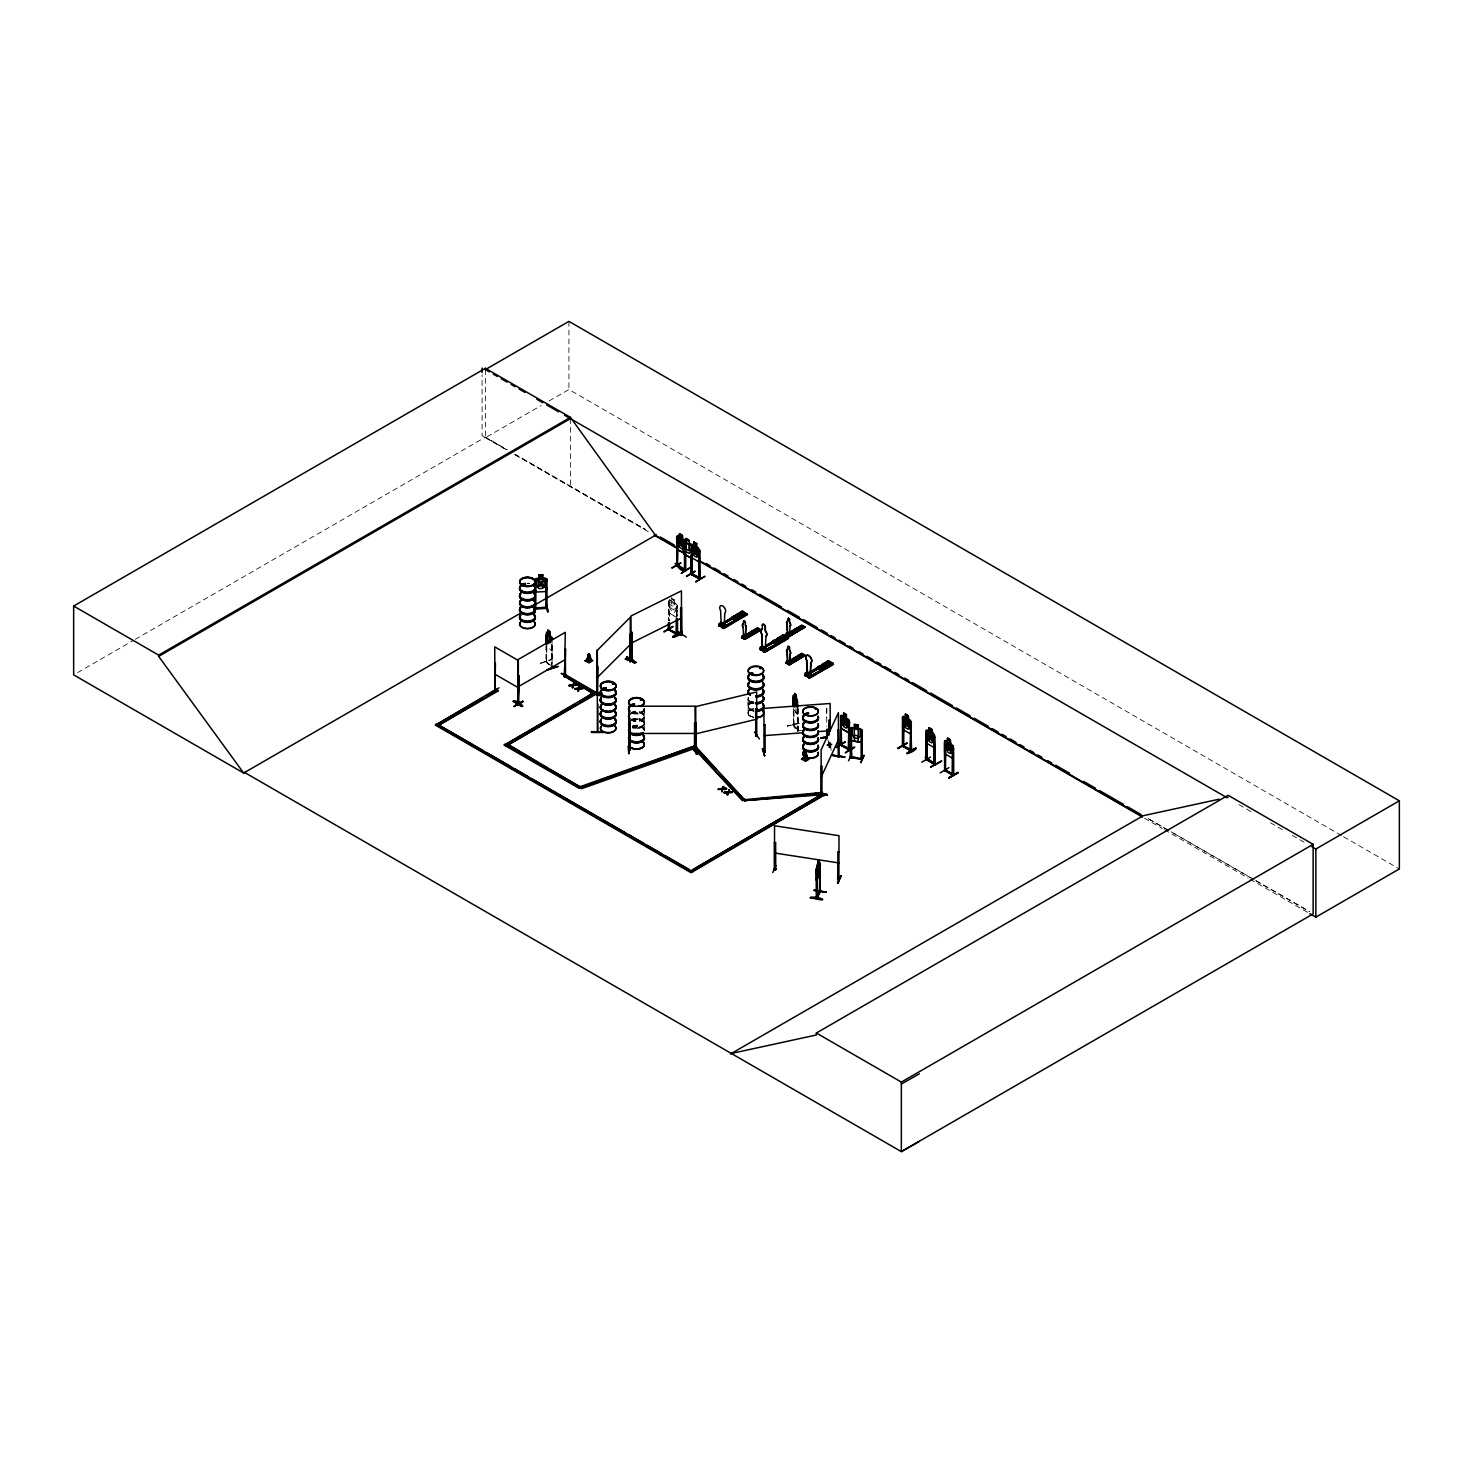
<?xml version="1.0" encoding="UTF-8"?>
<svg xmlns="http://www.w3.org/2000/svg" width="1473" height="1473" viewBox="0 0 1473 1473"><rect width="100%" height="100%" fill="white"/><g stroke="black" fill="none" stroke-linecap="round" stroke-linejoin="round"><path stroke-width="0.75" stroke-dasharray="5 3.75" d="M644.29 712.693L644.327 709.378M748.118 705.788L748.137 702.547M748.137 705.714L748.118 705.751A7.807 4.511 0 0 0 753.9 710.041M829.244 744.675L827.347 737.734M829.023 743.073L828.691 744.786L828.562 743.313M644.29 709.526L644.327 716.007M793.763 724.035C793.395 725.25 792.713 725.968 797.298 730.958L798.274 730.516L794.057 724.937M797.114 714.037L793.597 708.808L797.298 714L797.703 711.33L797.114 714.037L797.574 711.367M797.758 711.422L797.169 714.018L793.726 708.771M644.327 716.891L644.327 729.908M644.327 730.811L644.309 730.884A7.788 4.493 0 0 0 632.598 727.091M641.418 721.034L641.436 721.752M644.051 710.538L644.474 708.992M644.051 718.069L644.051 714.828M644.198 724.79L644.474 723.28M748.229 700.08L748.229 697.502M748.358 704.702L748.358 707.924M747.953 713.079L749.039 710.759M551.307 650.256L551.988 647.697M540.609 663.402L551.381 659.738M668.447 609.472L669.331 613.339L676.254 617.205L677.157 614.37M676.254 617.205L677.157 605.421M826.795 708.09L826.592 717.535M546.575 661.487L545.839 660.898L546.962 661.359M644.18 724.513L640.46 727.607L632.543 727.625M794.039 725.545L794.021 709.691M545.875 661.8L549.042 664.912M829.999 746.24L828.949 746.921M829.133 747.327L829.023 742.005M643.37 725.637L636.502 728.196M749.057 710.722L753.881 708.605M669.423 599.953L668.466 620.612M669.276 602.899L668.466 602.439L669.276 621.072M676.383 616.045L676.678 606.784L677.488 616.322M677.488 607.244L676.383 606.95M77.627 672.59L133.288 640.442M135.277 639.3L485.427 437.131L507.172 449.688M485.427 369.576L485.427 437.702L541.107 405.572M549.042 400.969L568.928 389.498L1341.59 835.596M668.447 600.468L668.76 620.428M671.357 600.947L669.479 599.75M674.266 599.272L675.61 610.908L674.155 612.75L671.449 611.185L669.994 607.668L671.449 597.541M674.266 602.641L677.267 605.44L677.193 616.506M676.144 603.709L669.368 599.806M630.886 719.91C635.121 717.682 643.37 717.793 644.474 723.519M634.458 718.75L630.886 720.223A7.825 4.511 0 0 1 641.528 719.91A7.825 4.511 0 0 1 642.909 725.968A7.825 4.511 0 0 1 632.58 727.294M540.315 663.2L551.454 659.333M546.317 645.837L546.575 662.482L546.888 646.389M552.099 647.954L551.362 650.44L546.501 645.597M632.561 719.524L638.546 719.027L644.18 722.286M799.139 723.04L787.282 725.931L798.9 723.188M787.466 726.134L799.121 723.409M793.45 724.642L797.869 730.995L801.901 730.203M826.961 744.436L835.191 743.626M826.961 745.007L833.166 744.417M827.071 745.393L835.301 744.565M826.758 708.531L826.703 726.41M831.159 750.42L830.146 743.773M829.225 746.701L830.33 747.529L829.465 743.828M829.023 747.382L830.128 747.234M546.244 661.672L549.042 664.194M636.502 727.92L632.543 727.312M546.317 661.727L549.411 664.783M793.56 724.679L793.155 725.103M830.091 743.699L830.993 747.345M797.924 730.976L797.758 703.689M506.878 449.854L482.094 435.603L482.094 374.805M514.814 454.421L645.542 529.599L515.09 454.255M1168.881 830.551L1147.099 818.012L1168.825 830.569M1254.057 879.528L1170.869 831.674L1253.836 879.657M1256.027 880.651L1309.515 911.419M1343.597 836.738L1399.35 868.941M1238.996 804.645L1252.786 812.599M1270.518 822.836L1282.357 829.667M1292.208 835.357L1304.028 842.188M1255.806 880.78L1309.184 911.603M485.427 437.702L507.172 450.259M515.09 454.826L650.164 532.803M1144.447 818.178L1162.381 828.544M1164.388 829.686L1248.091 878.018M1250.08 879.178L1307.877 912.542M668.429 603.654L677.157 608.662M669.515 613.191L676.199 617.058M749.057 715.51L753.881 717.646A7.807 4.511 0 0 1 748.118 713.227A7.807 4.511 0 0 1 753.9 708.863M550.644 665.28L545.949 661.948L545.949 645.966M749.039 715.491L747.953 713.153M747.953 698.865L748.358 700.411M644.051 728.748L644.474 730.295M748.1 699.233L748.118 705.677A7.807 4.511 0 0 1 753.9 701.332M830.146 741.913L830.091 747.621M829.078 742.263L829.225 747.695M798.182 708.826L798.182 731.547M797.777 708.918L797.777 731.639M797.353 708.31L797.28 731.124M796.064 708.421L796.028 712.527M793.597 709.084L793.652 725.747L793.192 709.176M753.9 702.584A7.807 4.511 0 0 0 748.118 706.948L748.155 713.245M676.678 606.784L676.678 615.861M669.571 602.715L669.571 620.888M570.438 418.645L570.438 486.771M568.928 321.372L568.928 389.498M552.504 645.119L552.504 663.292M552.062 638.803L552.136 667.969M551.933 644.566L551.933 665.004M551.565 644.695L551.565 665.133M546.52 646.518L546.575 662.482M753.9 711.293A7.807 4.511 0 0 1 748.118 706.948M753.881 710.925A7.917 4.566 0 0 1 748.008 706.506A7.917 4.566 0 0 1 753.881 702.087M753.9 717.167A7.788 4.493 0 0 1 748.137 712.822A7.788 4.493 0 0 1 753.9 708.476M753.881 710.538A7.917 4.566 0 0 1 748.008 706.119A7.917 4.566 0 0 1 753.881 701.7M753.9 703.781A7.807 4.511 0 0 1 748.376 698.257M753.881 703.394A7.917 4.566 0 0 1 748.284 697.797M753.881 703.008A7.917 4.566 0 0 1 748.284 697.41M753.9 702.511A7.807 4.511 0 0 1 748.118 698.165M527.444 583.547A7.917 4.566 0 0 1 529.507 583.695M527.444 583.179A7.807 4.511 0 0 1 529.47 583.326M630.978 713.889A7.788 4.493 0 0 1 641.51 713.632A7.788 4.493 0 0 1 642.872 719.653A7.788 4.493 0 0 1 632.598 720.978M630.904 713.411A7.917 4.566 0 0 1 641.584 713.135A7.917 4.566 0 0 1 642.983 719.266A7.917 4.566 0 0 1 632.543 720.592M630.996 719.763A7.77 4.493 0 0 1 641.491 719.487A7.77 4.493 0 0 1 642.872 725.508A7.77 4.493 0 0 1 632.617 726.815M630.978 712.637A7.788 4.493 0 0 1 642.007 712.637A7.788 4.493 0 0 1 642.007 718.99A7.788 4.493 0 0 1 630.978 718.99M630.904 713.024A7.917 4.566 0 0 1 642.099 713.024A7.917 4.566 0 0 1 642.099 719.487A7.917 4.566 0 0 1 630.904 719.487M644.309 708.292A7.807 4.511 0 0 1 639.485 712.453A7.807 4.511 0 0 1 630.978 711.477M644.014 708.384A7.788 4.493 0 0 1 640.387 713.448A7.788 4.493 0 0 1 630.978 712.729M644.419 709.121A7.917 4.566 0 0 1 639.521 713.337A7.917 4.566 0 0 1 630.904 712.343M644.419 708.734A7.917 4.566 0 0 1 639.521 712.95A7.917 4.566 0 0 1 630.904 711.956M630.96 720.5A7.825 4.511 0 0 1 641.528 720.223A7.825 4.511 0 0 1 642.909 726.281A7.825 4.511 0 0 1 632.58 727.607M632.598 720.168A7.788 4.493 0 0 1 644.29 724.072A7.788 4.493 0 0 1 632.598 727.957M632.598 725.821A7.807 4.511 0 0 1 641.252 726.152A7.807 4.511 0 0 1 644.032 730.903M632.543 726.594A7.917 4.566 0 0 1 644.419 730.553M632.543 726.207A7.917 4.566 0 0 1 641.307 726.539A7.917 4.566 0 0 1 644.143 731.345M673.677 599.621L671.927 598.609L673.677 600.726L673.677 599.621M674.155 603.801L671.449 602.236L671.449 608.496L674.155 610.061L674.155 603.801"/><path stroke-width="1.5" d="M588.777 657.51C587.745 646.537 594.908 666.109 587.101 661.322L588.721 653.957L589.605 657.584M805.271 755.944C804.111 744.896 811.457 764.561 803.595 759.737L805.215 752.39L803.19 759.111M745.301 637.349L745.706 628.824A2.78 1.62 59.5 0 0 745.301 625.031L745.393 622.177M745.43 637.293L745.835 628.75A2.78 1.62 59.5 0 0 745.43 624.957L745.301 625.031M765.224 649.243L766.034 636.354A4.18 2.43 59.5 0 0 765.408 630.647L765.408 626.964A2.081 1.215 59.5 0 0 763.916 624.423A2.081 1.215 59.5 0 0 762.425 625.289L762.241 625.381A2.081 1.215 59.5 0 1 763.732 624.534A2.081 1.215 59.5 0 1 765.224 627.075L765.224 630.757A4.18 2.43 59.5 0 1 765.85 636.465L766.034 636.354M789.528 634.734L790.062 626.135A2.78 1.62 59.5 0 0 789.657 622.324L789.528 622.398A2.78 1.62 59.5 0 1 789.951 626.209L790.062 626.135M789.97 654.38L789.546 662.905L790.08 654.307A2.78 1.62 59.5 0 0 789.675 650.495L789.546 650.569A2.78 1.62 59.5 0 1 789.97 654.38L790.08 654.307M810.168 675.463L810.794 662.684A4.18 2.43 59.5 0 0 810.794 657.86A4.18 2.43 59.5 0 0 806.578 655.467A4.18 2.43 59.5 0 0 806.578 660.291L806.983 673.934L808.806 673.161L807.738 672.958M810.353 675.352L810.979 662.574A4.18 2.43 59.5 0 0 810.979 657.75A4.18 2.43 59.5 0 0 806.762 655.375A4.18 2.43 59.5 0 0 806.762 660.18L807.609 673.934L806.652 673.364M821.05 793.616L821.934 792.087L821.271 793.118M838.1 756.183L838.929 755.502L838.597 757.232L838.413 729.227L838.653 757.104M838.027 757.122L838.874 755.575M819.522 875.33L819.89 871.298L819.522 875.33L816.576 880.651L816.171 869.088L818.693 860.029L818.657 863.565L819.504 861.834L816.613 867.174M630.794 661.248L630.315 633.85L630.131 661.782M815.103 793.174L827.384 794.72L821.142 794.168M587.985 661.745L588.574 654.141L586.714 660.696M804.479 760.178L805.123 752.685L803.595 759.737M810.334 897.775C817.607 894.884 833.902 903.649 810.334 897.665M810.5 897.296L822.45 899.506M721.973 623.539L720.997 624.257L721.181 623.337M722.672 622.987L720.868 623.521L721.973 623.668L722.065 626.614L721.328 622.25L718.934 623.668L718.934 625.436L723.759 628.566L747.455 614.572L742.613 611.111C733.83 613.247 753.384 618.329 740.201 612.529M721.347 623.337C724.826 623.282 718.124 624.276 724.182 625.786L724.808 613.007A4.18 2.43 59.5 0 0 724.808 608.183A4.18 2.43 59.5 0 0 720.592 605.79A4.18 2.43 59.5 0 0 720.592 610.614L721.199 624.092M741.932 637.68L758.411 628.695L742.521 637.993L741.784 636.115L743.626 635.286L743.736 638.159L743.018 627.167A2.78 1.62 59.5 0 1 743.313 623.908L743.57 620.888M743 636.17C747.198 634.826 738.949 636.133 746.369 638.03L746.148 636.723L744.528 638.601M743.073 636.41L743.828 636.115M763.843 647.181L761.872 647.825L763.806 646.85M761.817 647.439L763.364 647.402M762.498 647.973C764.174 644.714 761.467 655.246 761.504 646.684L763.088 647.328L762.093 647.273M786.582 635.121L802.638 626.08L786.159 635.047L786.011 633.482L787.852 632.672L786.251 634.568L788.773 635.986L790.596 634.219L790.596 635.415L787.613 633.721L787.263 624.552A2.78 1.62 59.5 0 1 787.668 621.201L788.663 618.181M787.245 633.482C790.062 633.998 785.956 632.893 787.134 624.626A2.78 1.62 59.5 0 1 787.539 621.275L788.405 618.071M787.484 633.961L787.852 632.672M787.484 633.408L788.294 633.5M788.644 661.469L787.558 662.169L787.153 652.797A2.78 1.62 59.5 0 1 787.558 649.446L787.816 646.426M788.129 663.623L787.263 661.653L788.386 661.598M807.02 673.271L807.738 673.437M820.351 890.668L819.54 892.251L820.332 864.375M696.361 749.573L695.146 749.867L742.484 800.704L744.638 800.042L695.808 746.608L693.654 748.137M586.917 660.033L588.721 653.957M601.739 693.194L591.281 693.139L602.494 696.379M591.575 692.328L602.494 695.827L591.63 692.236M490.362 692.991L498.979 687.836M736.426 618.329C730.976 616.285 739.096 619.673 733.867 617.739M753.034 632.874L752.795 631.696L751.764 632.69M796.359 658.228L797.63 658.228M819.853 667.122L821.455 668.3M819.688 667.821L821.75 666.827L821.787 668.503M819.743 667.729L821.455 668.576L822.468 667.508M587.101 661.322L588.629 654.251L591.133 660.456M597.301 693.507L596.878 694.538L596.933 650.661L630.315 617.279L630.223 661.819L630.683 633.961M597.78 731.031L597.357 732.099L597.357 649.667M522.584 583.952L523.118 583.658M524.48 584.578L522.455 583.916M532.361 579.423L532.379 579.092M604.519 689.014L603.709 688.333M605.256 688.885L603.875 687.891L603.709 689.088M612.989 684.043L612.197 683.546L613.302 683.38M613.155 684.006L613.044 683.141M631.991 705.051L633.574 705.015M633.537 705.199L632.138 704.204L632.156 705.457M640.405 699.988L641.436 700.319M641.197 699.822L641.712 699.859M752.5 673.584L752.003 673.603M752.611 673.474L750.659 673.345L752.961 673.64M759.829 668.411L760.676 667.877L759.847 668.521M760.197 667.987L760.86 668.76M806.431 714.46L805.786 713.466M815.25 708.384L815.49 709.323M816.668 870.451L816.723 898.475L819.54 891.552M803.393 758.466L805.087 752.464M721.678 622.435L719.266 625.289L723.059 627.424L725.452 624.57L725.802 626.541L721.604 623.226M788.221 633.003L787.76 633.261M513.23 701.258C517.281 698.22 532.158 714.515 513.23 701.258L522.142 706.285M513.654 700.89L522.62 706.064M626.32 657.529C635.01 656.811 640.313 670.694 626.854 656.719M634.568 662.96L626.78 657.179M721.604 624.092L722.82 623.263M743.957 635.563L743.165 636.502M788.607 661.58L787.503 661.745L790.633 663.568L790.393 662.261L788.791 664.157L786.269 661.782C788.092 659.941 788.129 662.942 787.079 661.193M808.714 673.29L808.088 672.498L807.83 676.42L807.314 671.927L804.921 673.345L805.805 675.849L804.571 675.37L828.599 660.788L833.074 663.31L833.423 664.268L809.064 677.893L809.395 675.868L811.789 674.45L809.045 675.665L809.045 677.101L805.252 674.965L807.664 672.111M844.858 721.107L847.546 719.763L845.705 722.543L847.491 727.607L845.115 722.93C844.176 727.515 840.439 723.887 844.508 721.825L842.685 716.964L845.079 721.402M930.292 735.929L932.998 734.493L931.157 737.273L933.09 742.355L930.586 737.66C929.426 742.226 926.02 738.562 929.96 736.555L928.137 731.676L930.347 735.616M690.8 557.825L691.96 546.152L690.837 544.439C685.682 544.918 681.52 535.749 689.051 539.947L690.414 551.565L688.959 553.406L686.252 551.841L684.798 548.324L684.798 542.064L686.252 541.788M683.343 541.235L684.043 554.051L690.874 557.972L691.96 555.174M849.424 729.853L848.338 732.67L849.24 720.905L841.654 715.178L840.623 715.896L840.586 745.043M910.13 733.628L911.29 730.958L910.204 733.775L903.372 729.835L902.581 725.931L903.483 729.779M934.895 744.583L933.79 747.4L926.977 743.46L926.186 739.556L927.069 743.405M795.567 703.707L794.739 705.751L794.278 697.3L795.549 702.179L796.856 700.982L796.543 706.801M572.702 687.854L573.623 685.074L577.379 684.577L573.623 685.645L572.702 687.854L572.739 685.129L569.02 685.718L572.739 685.129M578.447 691.168L577.747 690.193L578.447 691.168L579.349 688.388L583.124 688.462L579.349 688.959L579.497 685.792L578.466 689.014L574.765 689.033L578.594 687.983M721.973 791.719L723.703 786.766L722.101 788.534L721.973 791.719L721.991 788.994L718.29 789.031L721.991 789.565M727.699 795.033L728.619 792.253L732.376 792.327L728.619 792.824L726.999 794.628L729.448 790.08M547.017 588.132L545.618 591.557L536.025 592.036L534.883 588.74L534.883 579.81L536.062 578.502L545.526 578.153L546.888 579.184M569.02 685.718L572.85 685.24L573.752 682.478L574.452 683.454L573.752 682.478M579.497 685.792L578.594 688.554L574.765 689.033M723.004 786.343L722.101 789.105L718.29 789.583M572.003 687.449L572.739 685.7M574.452 682.901L573.734 685.166L577.379 685.148M577.747 690.763L578.466 688.443L574.765 688.48M580.196 686.215L579.478 688.48L583.124 688.462M691.923 747.529L692.568 746.829L697.447 754.047L692.476 747.271M696.803 754.176L691.979 747.455M723.703 786.766C720.021 790.449 728.288 789.915 725.968 788.055L722.985 788.46M726.999 794.628C730.921 790.983 722.212 791.369 724.698 793.303L727.717 792.879M860.895 742.208L862.276 739.299M837.916 852.112L839.002 852.278L837.916 852.112L837.677 879.584L838.874 879.823L839.002 835.707L774.522 825.745L774.522 869.88L774.522 842.298M775.516 842.703L774.43 842.538M772.736 872.568L775.94 865.59M774.319 869.807L775.755 869.733L775.627 842.464M821.437 765.813L821.529 793.837L821.603 792.824M774.319 868.812L775.755 868.739L774.577 868.536M832.613 755.52L844.894 756.956L832.761 755.097M821.437 793.063L827.384 794.72L821.142 793.708L821.142 749.886L838.413 712.656L838.524 757.251M851.357 730.461L850.271 730.295L851.357 730.461L851.394 757.766L851.468 730.221M861.134 731.676L862.239 731.842L861.134 731.676L861.134 759.221M851.781 753.918L848.54 760.749M850.344 728.251L850.363 757.638C850.363 754.01 859.864 760.455 862.368 758.116M861.282 757.914C859.367 760.381 863.601 757.398 861.061 757.877M864.062 755.686L860.729 762.719L863.97 755.226M839.002 878.534L837.677 878.589L839.131 878.552M837.677 878.865L837.916 879.657M840.696 875.606L837.493 883.156L841.286 876.196M840.752 875.662L838.174 883.229M845.079 742.263L835.854 747.179M930.531 756.993L921.767 762.241M948.98 767.636L940.197 772.883M680.968 563.036L671.762 568.044L680.563 562.907M695.274 571.321L686.565 576.035M664.047 631.991L672.866 626.43M672.866 626.798L664.12 631.549M821.142 777.136L838.413 739.906M854.285 727.736L850.308 728.343M862.11 730.092L862.147 759.387L862.276 730.295L858.28 728.27M860.821 728.748L851.633 727.441M762.314 748.763L764.671 755.907L762.996 748.744M764.561 755.815L762.83 748.689M534.533 612.51L533.889 608.92M535.049 612.473L534.496 608.386M685.313 570.861C678.593 571.819 675.923 561.581 677.212 566.35L677.709 538.915M677.801 565.227L676.475 564.896M684.558 569.499C694.225 575.464 658.615 551.952 685.295 570.916M684.816 552.062L684.798 570.161M676.899 545.268L676.807 565.669L685.737 570.695L685.626 552.522M690.782 574.175L691.794 574.691L691.96 546.152M668.355 628.695L669.681 628.989L668.503 628.787M668.963 628.529L669.239 630.205L669.571 623.153M698.865 577.784L700.043 577.987L690.892 573.181M696.784 543.703L693.783 542.101L696.784 543.703L696.6 547.164L699.712 549.908L699.712 579.202L699.104 578.447M699.62 579.147L690.892 574.175L700.006 578.926M628.805 753.219L628.161 746.461M628.713 753.697L628.732 745.982L628.787 753.624M841.893 744.399L840.954 743.865L841.286 745.559L840.973 717.664L841.562 745.614M903.428 745.725L903.023 745.025M905.582 717.59L902.489 717.001L902.415 746.185L911.29 751.248L911.198 721.936L908.289 719.155L908.197 715.86L905.379 714.129L905.49 717.425M903.336 719.413L902.526 718.953L903.63 719.229L903.63 746.443M910.885 750.567L910.443 749.831M927.235 732.854L926.13 732.578L927.235 732.854L927.014 760.344C929.113 759.46 924.473 757.84 927.014 759.35M934.048 763.456C939.792 766.494 910.609 747.161 934.895 764.874L934.803 735.561L931.893 732.781L931.801 729.485L928.984 727.754L931.893 729.43L933.238 734.788L933.238 741.048L931.801 742.889L929.076 741.324L927.64 737.807L927.64 731.547L929.076 731.271L929.187 727.865L929.076 731.271L926.186 730.718M945.463 769.992C942.812 768.575 947.526 769.827 945.463 770.987L945.666 752.574M950.232 740.127L950.232 743.478L953.326 746.222L953.326 775.516L944.469 770.416M952.423 774.117L952.423 775.111L952.423 747.75L953.547 748.045L953.639 775.35L944.856 770.232L944.561 743.221L945.666 743.497M952.479 775.093L952.736 747.584M953.639 774.356L945.463 770.269L953.178 774.485M826.703 736.776L826.684 737.697M817.607 863.62L818.325 861.134M814.164 890.465L826.335 892.159L814.164 889.913M816.668 896.707L817.202 897.794M695.053 749.554L695.385 750.843L695.035 706.764L756.662 691.96L756.754 736.095L755.833 736.316L755.631 708.771L756.827 708.734L755.631 708.771M695.587 748.965C694.906 748.1 693.801 751.469 696.195 750.291M696.232 749.591L695.348 749.812M695.348 750.807L696.25 723.298L695.035 723.317L696.25 723.298M755.962 735.303L756.827 735.009M756.809 736.021L755.539 735.984L756.809 735.027M596.915 693.452L597.78 692.42M629.689 660.733L630.186 660.788M629.763 661.58L630.315 660.769M630.683 661.303L629.689 661.027M518.404 703.56L519.196 675.849L518.109 676.144L519.196 675.849M565.006 675.794L564.73 676.825L565.724 676.31M552.522 666.809L552.614 667.858L552.062 666.33L551.565 667.398L552.504 667.748M765.187 751.101L764.045 751.101C763.658 754.415 766.476 750.77 764.045 751.156M797.611 630.057L796.138 629.413M808.53 673.069L806.67 672.535L806.467 675.647L806.467 672.664L811.439 675.665L811.439 674.247M681.815 633.924L680.508 635.158L681.447 607.428L681.815 634.918L681.023 634.274M523.688 584.45L522.786 584.726M603.672 688.167L604.906 688.499M545.746 608.146L545.82 607.097C552.044 609.877 529.562 604.317 534.994 612.492M819.872 891.496L819.798 890.631M821.621 793.744L821.842 765.886M630.094 722.764L628.971 722.783L630.094 722.764L630.241 749.554M629.965 749.941L628.842 750.273L628.971 706.211L695.716 706.211L695.864 750.273L694.538 749.978M820.093 892.196L819.375 861.815M793.137 704.904C793.524 701.351 793.597 689.861 796.249 695.679L797.832 706.911M495.425 663.458L495.075 690.929L494.707 646.85L518.312 660.475L518.367 704.315L518.109 659.573L565.301 632.322L564.509 676.604M517.833 704.094L519.214 703.137M793.579 695.348L797.206 700.54L793.266 695.937M597.504 666.661L597.357 694.133M625.436 658.91L636.354 662.537M596.933 677.911L630.315 644.53M534.902 579.902L538.971 578.447M743.442 620.962L744.694 620.98M765.131 752.408L765.058 724.845L763.935 724.937L765.058 724.845M565.558 675.407L564.73 676.125M565.558 676.402L565.301 648.893L564.417 676.659M545.581 607.465L534.515 607.833L535.859 608.717M535.933 607.999L546.999 607.355M542.782 578.226L547.017 579.128L546.999 608.349M736.297 618.237L733.885 618.255M796.138 629.229L796.562 630.315M796.156 657.4L796.359 658.431M630.978 658.781L632.156 658.578M630.978 659.775L632.175 659.609L631.181 660.107L630.923 616.045L681.447 590.857L681.447 634.679L680.508 635.158M632.156 658.854L631.77 632.175L631.273 660.051M524.296 584.615L522.455 584.891M752.206 672.922L750.622 673.64M807.407 714.221L806.744 714.7A7.788 4.493 0 0 0 805.05 715.362M684.172 540.481L683.159 541.199L683.251 550.221M902.581 717.093L903.538 716.412M947.526 738.341L946.071 748.45L947.526 751.966L950.232 753.532L951.687 751.69L950.416 740.017C945.077 734.033 949.772 744.933 945.445 740.606L944.616 741.361L945.537 740.551L953.141 746.277M677.046 565.742L676.641 536.632L677.58 535.969L685.405 541.622L684.282 539.91M676.641 536.632L677.58 535.969M691.887 544.255L690.855 544.973L693.783 545.452M628.842 749.039L630.094 748.965L629.1 750.309M628.842 750.033L629.965 749.978M694.943 750.53L696.029 750.254M850.252 756.293L851.504 756.404L850.529 756.293M850.252 757.288L862.368 759.111M775.59 869.015L775.479 870.027M820.038 891.331L816.3 898.401L816.3 869.107M741.563 613.357L719.542 626.246L718.566 625.657L742.613 611.111M747.437 614.591L742.668 611.7M744.307 614.885L722.175 627.682L723.39 628.142L747.142 614.204M723.446 628.198L747.087 613.633M741.748 637.422L745.007 639.374L760.823 630.039L757.582 627.737L741.545 637.441L742.539 638.03M744.951 639.374L743.957 638.785L760.234 629.707M744.528 639.116L746.369 636.852M760.344 629.781L743.975 638.803M763.088 647.328L759.976 649.372M782.016 636.925L760.289 649.759L782.899 637.422M785.974 634.808L789.233 636.759L804.792 626.798L801.809 625.123L785.772 634.826L802.582 626.08M804.037 626.89L804.995 627.424L788.773 636.52M804.461 627.093L788.202 636.189L790.596 634.219M804.571 627.167L802.049 625.749M763.309 651.471L788.129 637.68L783.636 634.808C774.853 636.944 794.426 642.025 781.242 636.226M787.889 637.975L763.511 651.361M802.233 654.03L785.809 663.016L787.65 660.714M801.643 653.717L805.031 655.595L789.233 664.931L804.995 655.559L801.828 653.515L802.656 654.251L786.766 663.55M804.81 654.969L788.202 664.341L804.276 655.006M788.221 664.36L790.633 662.39M828.894 661.745L833.074 663.679L808.272 677.451M829.833 662.224L805.418 675.831L827.844 663.402M808.161 677.359L809.137 677.93M832.227 663.163L809.045 677.101M731.658 617.574C744.841 623.374 725.268 618.292 734.051 616.156L738.525 619.028L734.051 616.156M736.205 614.904C749.389 620.685 729.816 615.604 738.599 613.486L743.073 616.358L738.599 613.486M724.606 622.25L742.576 611.645M718.953 625.675L740.882 613.191M741.858 613.725L719.155 626.007L743.478 611.958M746.48 614.038L723.04 628.179L723.409 626.191L725.802 624.773M722.175 627.682L746.516 614.094M743.313 623.908L743.442 623.834A2.78 1.62 59.5 0 0 743.018 627.167L743.018 627.167M745.43 622.49L744.307 620.87M742.024 637.183L743.626 635.286M741.563 637.459L757.619 628.124M742.189 637.827L758.19 628.455M744.344 639.024L760.584 629.652M744.804 639.116L760.749 630.021L759.994 629.431M762.701 646.15L760.307 648.985L764.082 651.121L766.476 648.286L766.825 650.256L762.222 647.549L761.633 634.071A4.18 2.43 59.5 0 1 762.241 629.063L762.425 628.953A4.18 2.43 59.5 0 0 761.817 633.961L762.425 647.457L765.408 649.133M760.565 649.943L759.958 647.365L762.351 645.947M761.891 647.825L763.327 646.573M772.681 641.271C785.864 647.07 766.291 641.989 775.074 639.853L779.548 642.744L775.074 639.853M777.228 638.601C790.412 644.382 770.839 639.3 779.622 637.183L784.096 640.055L779.622 637.183M765.518 645.874L783.636 634.808M765.905 645.874L783.397 635.452M760.455 649.851L784.851 636.262M785.846 634.881L801.846 625.509M787.963 635.544L788.147 633.206M783.691 635.397L788.478 638.269L764.708 652.281L764.432 649.888L766.825 648.47M804.792 626.798L788.607 636.428M785.33 638.582L763.235 651.416L764.1 651.913L759.958 649.133M788.644 636.428L804.81 627.019M764.469 651.895L788.11 637.33M763.879 651.784L788.129 637.68M787.558 646.997L787.687 649.372A2.78 1.62 59.5 0 0 787.282 652.723L787.65 661.672M785.79 662.979L801.828 653.276M802.601 654.251L786.03 662.96M788.607 664.562L804.829 655.19M817.644 667.251C830.827 673.051 811.255 667.969 820.038 665.833L824.512 668.705L820.038 665.833M822.192 664.581C835.375 670.362 815.803 665.28 824.585 663.163L829.06 666.035L824.585 663.163M826.187 662.206C839.371 668.005 819.817 662.924 828.599 660.788M806.633 674.266L828.599 661.322M805.234 675.739L826.979 662.905M809.763 673.511L829.225 661.929M808.843 677.764L833.074 663.31M833.442 664.249L809.634 678.206L804.921 675.113M679.476 537.166L679.661 533.926C686.639 538.584 676.217 529.691 679.569 537.332L678.114 537.608L678.114 543.868L679.569 547.385L682.294 548.95L683.767 547.091L682.294 535.528M682.404 538.823L682.496 535.417M676.549 545.691L677.451 549.539L684.319 553.443M677.451 549.539L684.337 553.24M696.692 547.109L698.055 549.116L698.055 555.376L696.6 557.217L693.875 555.671L692.402 552.154L693.875 542.046M698.681 548.14L691.831 544.439M698.81 578.723L699.123 551.252L700.006 579.018M699.914 551.712L698.81 551.436M691.85 557.77L698.607 561.729L699.62 558.967M564.73 676.825L565.614 649.059M698.718 577.932L692.107 573.807M695.551 581.632C705.677 576.532 710.428 572.481 695.956 581.909M561.581 673.345L569.996 678.151M518.827 701.921L518.017 702.455L518.993 701.885M518.017 703.45L518.901 675.684M669.368 629.505L677.009 633.666M677.488 618.586L677.58 634.532L676.273 634.2L676.383 618.31M681.833 631.494C682.625 636.539 660.843 641.142 681.889 631.567M673.032 637.201L682.275 632.248M681.907 632.009L673.106 637.146M518.625 676.862L518.165 703.855M495.02 663.237L495.075 690.469M514.132 706.285L522.933 701.093L514.095 706.211M244.739 772.533L243.782 773.104L73.65 674.873L73.65 606.047L485.427 368.305L570.438 417.375L655.448 535.288L677.285 547.901M485.427 368.305L485.427 369.576L568.928 321.372L1399.35 800.815L1399.35 868.941L1315.849 917.145L1309.884 913.683M73.65 606.047L158.661 655.117L570.438 417.375M919.373 1141.354L901.347 1151.628L244.628 772.478L243.653 773.03L158.661 656.387L570.438 418.645M243.653 773.03L520.485 613.21M536.356 604.04L656.406 534.736M688.959 543.353L690.837 544.439M683.159 550.184L684.043 554.051L690.966 557.917M824.383 795.733L822.671 794.739L744.988 800.576L822.671 793.873L824.383 794.868L691.058 872.716L435.456 725.139L496.18 689.235L497.911 691.076L438.899 725.139L497.911 690.229M435.456 725.139L482.426 698.036M486.348 695.772L496.18 690.082L497.911 691.076M518.109 686.823L565.301 659.573M585.002 660.751L588.777 658.302M563.901 675.812L593.398 693.691L563.901 675.812L565.614 674.818L596.841 692.844L506.012 746.13M563.901 676.659L565.614 675.665L593.159 691.555M589.071 658.302L592.846 660.585L589.071 662.942L585.002 660.659M537.35 762.241L507.743 744.288L580.804 787.319L579.092 788.313L504.3 745.135L595.129 691.85L579.331 701.811M504.3 745.135L557.604 714.35M561.563 712.085L575.372 704.094M507.982 744.988L596.841 693.691L595.129 692.697M504.3 744.288L579.092 787.466L580.804 786.472M843.624 716.541L843.624 712.969L846.533 714.644L846.331 718.106L847.785 720.058L847.785 726.318L846.331 728.159L843.624 726.594L842.169 723.077L842.169 716.817L843.624 716.32M848.411 719.082L849.424 720.849L849.424 750.144L849.148 749.113M840.623 724.882L841.691 728.619L848.374 732.468M849.59 749.849L848.43 749.628L848.853 722.212L849.737 749.978L840.973 744.915L840.825 715.933M849.645 722.672L848.54 722.378M840.715 724.826L841.617 728.675M841.046 743.92L841.562 744.62M836.314 747.511L845.152 741.821L836.314 746.94M841.562 744.896L849.424 749.149M848.908 748.468L841.065 744.878M848.577 749.72L848.853 729.025M845.244 752.574C861.963 744.749 853.051 745.559 845.649 752.869M908.289 715.804L905.49 714.074L905.49 717.646L904.035 717.922L904.035 724.182L905.49 727.699L908.197 729.264L909.651 727.423L908.381 715.749M910.167 720.242L911.29 721.954M910.388 750.843L910.701 723.317L911.584 751.083L902.746 745.964M911.492 723.777L910.388 723.482M907.018 742.926L897.665 748.321L906.889 743.349M693.654 747.271L742.484 799.857L822.302 792.492L822.671 793.873L691.058 870.727M693.01 869.586L822.671 793.873M435.456 724.293L691.058 871.85L824.383 794.868M933.864 733.812L927.106 729.908L926.075 730.626L926.057 759.865M910.296 750.678L910.701 732.394M934.305 743.755L933.992 764.469L934.305 736.942L935.189 764.708L926.443 759.645L926.443 732.394M907.018 753.145C923.184 741.987 914.494 752.942 907.073 753.237M915.948 748.56L907.092 753.679L915.93 748.118M935.097 737.402L933.992 737.108M944.524 741.269L944.616 770.545M950.324 740.072L947.415 738.396M944.524 750.254L945.408 754.102L952.239 758.043L953.234 755.281M953.547 748.045L952.423 747.75M945.408 754.102L944.709 750.236M930.623 766.77C943.383 761.486 947.47 756.496 930.623 767.341M949.054 777.413C977.078 762.204 929.923 789.049 957.91 772.312M949.109 777.873L957.966 772.773M730.387 1054.042L1143.14 815.729L1219.184 799.195M731.345 1053.471L816.355 1034.985L816.355 1033.015L1228.132 795.273L1313.143 844.342L1313.143 913.886L901.347 1151.628L901.347 1082.084L1313.143 844.342M1228.132 797.243L1227.175 797.814L564.509 415.22M1311.909 846.736L1315.849 849.019L1399.35 800.815M901.347 1084.073L919.373 1073.799M681.023 635.268L681.741 634.863M686.289 637.128L677.58 631.438M630.923 643.296L681.447 618.108M820.074 667.251L822.413 667.582M523.688 584.799L522.897 584.486M604.943 689.198L604.096 689.235M862.073 759.35L850.381 757.601M837.787 879.344L839.131 879.547M838.855 878.792L838.763 879.786M854.414 727.865L852.425 728.675L852.425 734.935L854.414 737.936L858.115 738.507L860.103 736.132L860.103 729.871L858.115 728.435M696.158 750.622L696.085 723.059M580.325 786.656L694.869 745.872L696.14 747.069L580.325 787.503L581.596 788.699L693.986 748.689M580.325 787.503L694.869 745.872M546.52 635.176L546.52 644.253M551.878 666.496L552.578 666.901M547.054 669.755L558.138 666.477M558.12 666.385L547.348 670.105M547.956 633.482L547.956 630.131L550.129 632.156C546.962 636.244 561.305 646.15 546.52 632.101L545.949 643.683M787.852 646.352L788.939 646.537M797.04 630.315L797.445 629.229M775.406 641.142C779.327 640.258 775.553 644.566 774.724 641.547M776.823 642.228C772.902 643.112 776.676 638.803 777.505 641.823M796.341 657.492L797.28 657.492M695.109 749.481L696.361 749.812M632.967 705.622L631.309 705.364M695.035 734.014L756.662 719.211M806.21 713.429L805.215 714.018L806.431 714.552M793.082 695.864L793.192 706.911M793.91 703.321L794.684 707.095L794.628 693.507L796.285 695.679L794.757 693.47L796.193 695.716L796.064 706.469L794.665 704.425L794.684 698.165L796.101 700.209L794.665 698.165M796.156 699.049L796.875 705.475L796.064 699.104M797.758 702.418L797.096 700.485L797.593 706.966M587.653 659.517L588.721 659.296M804.129 757.951L805.215 757.73M764.045 752.132L765.187 752.095M534.681 607.797L534.828 609.141L534.773 579.865M699.031 577.471L699.712 579.202M676.586 633.979L676.678 620.409M902.746 744.97L903.722 746.535M756.496 735.727L756.717 734.714L755.667 735.561M577.379 684.577L573.734 684.595L573.623 685.645M579.478 687.909L583.124 687.891M726.631 789.012L722.985 789.031L726.631 788.442M728.73 791.774L732.376 791.756M724.016 792.345L732.376 792.327M569.02 685.166L572.85 685.24M718.29 789.031L722.101 788.534M724.016 792.897L727.846 792.419M629.965 749.315L628.879 749.315M597.32 694.593L597.78 666.238M561.176 673.492L570.088 678.574M826.887 737.108L820.627 737.863L826.592 736.868M820.7 738.12L827.126 737.734M548.011 633.666L546.999 633.758L546.888 644.124M753.771 799.25L762.904 798.476M772.055 797.685L778.904 797.096M788.037 796.304L797.188 795.512M804.037 794.923L815.453 793.929M752.556 631.88L751.672 632.561L752.813 632.746M829.023 720.131C831.14 718.714 827.145 731.86 829.023 734.972M806.983 713.337L805.621 714.368M763.935 735.635L802.748 732.762M818.73 731.584L830.146 730.737M538.842 574.986L542.929 574.746L542.801 578.3L544.844 579.294L544.844 585.554L542.801 588.353L538.989 588.592L536.945 586.015L536.945 579.773L538.989 578.521L538.86 575.078M538.989 575.17L542.801 574.949M545.894 608.459L545.71 580.914L546.833 580.859M546.87 608.349L534.809 609.104M547.735 611.718L546.354 604.059L548.306 611.774M685.258 570.861L685.313 552.706M691.997 556.297L692.107 574.507L690.782 573.181L691.794 573.697M691.205 573.991L691.205 555.837M699.123 578.521L699.123 551.252M668.466 622.876L668.355 629.689L677.285 634.716L677.193 618.77M903.262 746.664L903.63 719.229M849.277 750.107L840.715 745.172M601.739 692.826L591.317 693.433L601.813 693.396M597.78 704.112L597.78 731.289M694.593 722.783L695.716 723.022L694.593 722.783L694.464 750.273M591.317 731.602L603.838 731.989M603.838 732.468L591.317 732.504M696.508 746.516L695.9 753.771L695.9 746.019M628.971 733.462L695.716 733.462M765.242 751.635L765.242 752.335M764.027 752.464L763.935 708.384L830.146 703.486L830.201 731.234M788.423 638.288L764.708 652.281M805.271 752.74L807.425 759.552M754.452 731.952L759.387 739.023M832.632 755.336L844.766 757.177M774.522 869.843L775.534 869.622M854.414 724.513L858.28 724.919L854.285 724.385L854.414 741.306M854.414 728.988L858.115 729.558M854.414 735.248L858.115 735.819M860.803 742.079L851.633 740.735L850.308 737.31L851.541 740.864L860.913 742.3M774.522 852.996L839.002 862.957M819.761 862.294L819.54 892.251M814.182 890.281L826.187 892.399M751.985 672.701L752.998 673.456M806.007 714.11L806.854 713.484M546.52 604.556L547.606 611.811M625.178 659.149L636.041 662.316M826.813 738.452L826.887 729.338M677.157 634.734L676.862 633.04M926.904 760.344L926.922 733.038M903.023 746.019L902.839 718.769M910.885 749.573L903.428 746.001L911.051 750.18M806.357 757.84L807.627 758.89M523.154 701.719L514.132 706.653M787.061 635.029L787.19 632.948L788.423 633.445M787.061 633.04L790.375 635.047L790.375 634.09M722.065 623.631L720.684 622.858L720.481 625.97M720.481 622.987L722.322 623.484M743.865 638.067L742.963 635.563L743.939 635.894M694.851 571.174L686.565 576.606M485.427 369.576L489.386 371.859M493.345 374.142L497.303 376.425M501.243 378.708L507.172 382.133M511.131 384.416L515.09 386.699M519.048 388.982L524.977 392.407M536.835 399.257L542.764 402.681M546.722 404.965L558.58 411.796M660.383 537.019L674.284 545.047M706.083 563.404L710.041 565.706M714.018 567.989L719.984 571.432M723.961 573.734L727.92 576.017M733.885 579.46L737.863 581.761M741.84 584.044L745.798 586.346M751.764 589.789L755.741 592.072M759.718 594.374L781.574 606.986M787.521 610.43L799.452 617.316M803.411 619.599L817.331 627.627M821.29 629.928L827.255 633.372M831.232 635.655L835.209 637.956M839.187 640.258L845.134 643.683M849.111 645.984L853.088 648.286M859.035 651.71L863.012 654.012M866.989 656.314L872.955 659.757M876.932 662.04L880.891 664.341M884.868 666.625L890.834 670.068M894.811 672.369L898.769 674.652M904.735 678.096L908.712 680.397M912.689 682.68L926.591 690.708M930.568 693.01L952.423 705.622M956.382 707.924L970.302 715.952M974.261 718.235L988.18 726.281M992.139 728.564L998.105 732.007M1002.082 734.309L1006.059 736.592M1010.036 738.894L1015.983 742.337M1019.96 744.62L1023.938 746.921M1029.885 750.365L1033.862 752.648M1037.839 754.949L1041.816 757.232M1047.782 760.676L1051.74 762.977M1055.718 765.26L1069.619 773.307M1083.539 781.334L1095.452 788.202M1099.429 790.504L1123.273 804.258M1127.232 806.56L1141.152 814.587M699.141 560.513L1142.164 816.3M654.141 535.104L676.07 547.772M697.999 560.421L1142.459 817.036M903.446 716.467L910.13 720.315M906.521 743.221L898.162 748.615M934.803 764.818L926.167 758.908M843.624 713.19L846.331 714.755M841.525 728.73L848.43 732.615M805.565 756.735L809.34 759.018L805.565 761.357L801.496 759.092L805.271 756.827L801.496 759.184M729.448 790.633L728.748 789.657M494.707 674.1L518.312 687.725M541.309 764.524L547.238 767.949M551.178 770.213L580.804 787.319M439.175 725.287L482.757 750.457M486.716 752.74L510.487 766.476M514.464 768.759L528.328 776.768M532.287 779.051L625.417 832.816M629.376 835.117L643.241 843.108M647.199 845.41L661.082 853.419M665.041 855.703L688.812 869.42M816.355 1033.015L901.347 1082.084M820.424 891.644L816.76 898.401L816.815 867.91L818.693 860.029L819.117 869.788L817.405 875.717L816.815 874.17M626.725 657.271L635.084 662.721M788.534 618.255L789.491 619.636M788.552 646.426L789.528 647.807M669.681 629.984L669.276 623.337M787.558 633.648L787.613 632.543M684.503 570.438L684.522 552.246M721.475 624.055L721.328 622.25M676.383 633.243L668.834 629.505L677.451 634.403M668.503 629.781L668.76 622.711M552.504 667.84L551.933 666.275M548.011 634.789L549.926 636.704M548.011 641.05L549.926 642.965L550 632.193L547.956 630.131L547.993 643.001M802.454 653.994L786.03 662.85L789.252 664.912M694.464 749.297L695.864 749.278L694.464 749.573M695.808 747.474L715.639 768.832M721.752 775.406L744.638 800.042M795.862 695.937L794.923 694.612L795.862 697.042M793.192 697.815L793.616 705.236M794.684 704.425L796.101 706.469M743.239 636.207L743.386 635.158M549.926 635.581L550.957 641.897M551.325 636.87L552.099 638.951M546.999 640.019L548.011 643.719M805.713 752.445L807.241 758.264M822.671 794.739L822.302 792.492M744.638 799.195L744.988 801.441M589.255 654.215L590.949 661.119M534.681 581.817L535.804 581.761L535.804 609.012M536.025 592.036L534.773 588.85M533.834 608.975L534.478 612.584M816.208 878L816.576 880.651M806.688 760.068L805.621 752.721L805.602 760.289M589.126 654.288L590.194 661.635M805.565 752.372L806.099 756.017M789.62 619.562L789.528 622.398M789.638 647.733L789.546 650.569M588.961 654.325L589.126 661.856M1315.849 849.019L1315.849 917.145M945.371 743.681L945.187 770.931M858.243 728.343L858.28 724.919L858.17 741.876M829.078 720.371L829.078 733.499M828.581 730.479L828.581 735.027M827.329 729.282L827.329 736.095M811.789 674.45L811.789 676.217L807.314 673.695L807.314 671.927M803.19 627.737L800.207 626.301M803.208 655.908L800.226 654.454M790.393 662.261L790.393 663.2M787.208 661.119L787.079 663.181M775.755 868.739L775.755 869.733M766.476 648.286L766.476 649.703M762.425 625.289L762.241 629.063M761.725 646.555L761.725 649.538M757.895 630.996L754.913 629.542M756.293 631.935L753.311 630.499M755.796 708.992L755.962 736.279M753.255 633.721L750.273 632.285M746.148 636.723L746.148 637.662L742.815 635.655L742.815 637.643M725.452 624.57L725.452 625.988M699.528 549.945L699.528 558.893M692.77 871.721L437.186 724.145M690.892 556.002L690.892 574.286M686.16 538.271L686.16 541.843M680.6 607.852L680.784 635.342M677.709 545.728L677.488 566.405M631.77 632.175L632.046 659.72M546.317 634.476L546.317 643.554M482.094 368.047L482.094 372.559M158.661 655.117L158.661 656.387M762.775 682.791A7.917 4.566 0 0 1 755.925 689.64A7.917 4.566 0 0 1 749.076 682.791M762.664 683.269A7.788 4.493 0 0 1 755.925 690.008A7.788 4.493 0 0 1 749.168 683.269M762.646 689.143A7.752 4.474 0 0 1 755.925 695.864M750.438 694.556A7.752 4.474 0 0 1 749.205 689.143M762.701 689.309A7.825 4.511 0 0 1 755.925 696.085M750.401 694.759A7.825 4.511 0 0 1 749.149 689.309M762.664 689.567A7.77 4.493 0 0 1 755.925 696.306M750.42 694.98A7.77 4.493 0 0 1 749.186 689.567M762.775 675.278A7.917 4.566 0 0 1 755.925 682.128A7.917 4.566 0 0 1 749.076 675.278M762.683 681.999A7.807 4.511 0 0 1 755.925 688.756A7.807 4.511 0 0 1 749.168 681.999M762.664 675.739A7.788 4.493 0 0 1 755.925 682.496A7.788 4.493 0 0 1 749.168 675.739M762.775 682.404A7.917 4.566 0 0 1 755.925 689.254A7.917 4.566 0 0 1 749.076 682.404M762.775 674.892A7.917 4.566 0 0 1 755.925 681.741A7.917 4.566 0 0 1 749.076 674.892M762.664 674.487A7.788 4.493 0 0 1 755.925 681.226A7.788 4.493 0 0 1 749.168 674.487M762.646 690.266A7.752 4.474 0 0 1 755.925 696.987M749.205 694.74A7.752 4.474 0 0 1 749.205 690.266M762.701 689.861A7.825 4.511 0 0 1 755.925 696.637M749.149 694.391A7.825 4.511 0 0 1 749.149 689.861M762.664 697.171A7.788 4.493 0 0 1 755.925 703.928M762.683 703.431A7.807 4.511 0 0 1 755.925 710.189M762.775 696.324A7.917 4.566 0 0 1 755.925 703.173M762.683 695.919A7.807 4.511 0 0 1 755.925 702.676M762.664 704.702A7.788 4.493 0 0 1 755.925 711.441M762.701 710.741A7.825 4.511 0 0 1 755.925 717.517M762.775 704.223A7.917 4.566 0 0 1 755.925 711.072M762.775 703.836A7.917 4.566 0 0 1 755.925 710.686M762.775 696.711A7.917 4.566 0 0 1 755.925 703.56M762.664 710.999A7.77 4.493 0 0 1 755.925 717.738M818.215 724.458A7.917 4.566 0 0 1 809.524 730.166A7.917 4.566 0 0 1 803.706 723.353M818.086 724.9A7.788 4.493 0 0 1 809.542 730.534A7.788 4.493 0 0 1 803.816 723.814M818.067 730.774A7.77 4.493 0 0 1 809.542 736.371A7.77 4.493 0 0 1 803.835 729.687M818.086 731.216A7.788 4.493 0 0 1 809.542 736.85A7.788 4.493 0 0 1 803.816 730.129M818.215 716.928A7.917 4.566 0 0 1 809.524 722.654A7.917 4.566 0 0 1 803.706 715.823M804.958 714.884A7.917 4.566 0 0 1 808.511 713.705M818.104 723.648A7.807 4.511 0 0 1 809.542 729.282A7.807 4.511 0 0 1 803.798 722.562M818.086 717.388A7.788 4.493 0 0 1 809.542 723.004A7.788 4.493 0 0 1 803.816 716.301M818.215 724.072A7.917 4.566 0 0 1 809.524 729.779A7.917 4.566 0 0 1 803.706 722.967M818.215 716.541A7.917 4.566 0 0 1 809.524 722.267A7.917 4.566 0 0 1 803.706 715.436M804.958 714.497A7.917 4.566 0 0 1 808.511 713.319M818.086 716.136A7.788 4.493 0 0 1 809.542 721.752A7.788 4.493 0 0 1 803.816 715.049M805.05 714.11A7.788 4.493 0 0 1 808.548 712.95M818.215 745.89A7.917 4.566 0 0 1 809.524 751.598A7.917 4.566 0 0 1 803.706 744.786M818.086 746.332A7.788 4.493 0 0 1 809.542 751.966A7.788 4.493 0 0 1 803.816 745.246M818.067 752.206A7.77 4.493 0 0 1 815.287 756.919A7.77 4.493 0 0 1 806.67 757.251M805.068 756.533A7.77 4.493 0 0 1 803.835 751.12M818.325 733.057A7.752 4.474 0 0 1 808.548 737.384A7.752 4.474 0 0 1 803.835 730.811M818.086 752.648A7.788 4.493 0 0 1 815.306 757.38A7.788 4.493 0 0 1 806.67 757.711M805.05 756.993A7.788 4.493 0 0 1 803.816 751.561M818.123 731.51A7.825 4.511 0 0 1 809.542 737.144A7.825 4.511 0 0 1 803.798 730.424M818.215 738.36A7.917 4.566 0 0 1 809.524 744.086A7.917 4.566 0 0 1 803.706 737.255M818.104 745.08A7.807 4.511 0 0 1 809.542 750.714A7.807 4.511 0 0 1 803.798 743.994M818.086 738.82A7.788 4.493 0 0 1 809.542 744.436A7.788 4.493 0 0 1 803.816 737.734M818.215 745.504A7.917 4.566 0 0 1 809.524 751.212A7.917 4.566 0 0 1 803.706 744.399M818.215 737.973A7.917 4.566 0 0 1 809.524 743.699A7.917 4.566 0 0 1 803.706 736.868M818.086 737.568A7.788 4.493 0 0 1 809.542 743.184A7.788 4.493 0 0 1 803.816 736.482M534.312 593.729A7.917 4.566 0 0 1 527.444 600.597A7.917 4.566 0 0 1 520.595 593.729M534.202 594.208A7.807 4.511 0 0 1 527.444 600.966A7.807 4.511 0 0 1 520.687 594.208M534.165 600.1A7.752 4.474 0 0 1 527.444 606.802A7.752 4.474 0 0 1 520.724 600.1M534.202 600.524A7.807 4.511 0 0 1 527.444 607.281A7.807 4.511 0 0 1 520.687 600.524M534.312 586.217A7.917 4.566 0 0 1 527.444 593.067A7.917 4.566 0 0 1 520.595 586.217M521.847 585.278A7.917 4.566 0 0 1 525.401 584.081M534.202 592.956A7.788 4.493 0 0 1 527.444 599.695A7.788 4.493 0 0 1 520.706 592.956M534.202 586.696A7.788 4.493 0 0 1 527.444 593.435A7.788 4.493 0 0 1 520.706 586.696M521.939 585.757A7.788 4.493 0 0 1 525.438 584.597M534.312 593.343A7.917 4.566 0 0 1 527.444 600.211A7.917 4.566 0 0 1 520.595 593.343M534.312 585.831A7.917 4.566 0 0 1 527.444 592.68A7.917 4.566 0 0 1 520.595 585.831M521.847 584.891A7.917 4.566 0 0 1 525.401 583.695M534.202 585.425A7.807 4.511 0 0 1 527.444 592.183A7.807 4.511 0 0 1 520.687 585.425M521.921 584.486A7.807 4.511 0 0 1 525.438 583.326M534.312 615.162A7.917 4.566 0 0 1 527.444 622.029A7.917 4.566 0 0 1 520.595 615.162M534.202 615.64A7.807 4.511 0 0 1 527.444 622.398A7.807 4.511 0 0 1 520.687 615.64M534.22 621.68A7.825 4.511 0 0 1 527.444 628.455A7.825 4.511 0 0 1 520.669 621.68M534.202 601.205A7.788 4.493 0 0 1 527.444 607.944A7.788 4.493 0 0 1 520.706 601.205M534.202 621.956A7.807 4.511 0 0 1 527.444 628.713A7.807 4.511 0 0 1 520.687 621.956M534.22 600.8A7.825 4.511 0 0 1 527.444 607.557A7.825 4.511 0 0 1 520.669 600.8M534.312 607.649A7.917 4.566 0 0 1 527.444 614.499A7.917 4.566 0 0 1 520.595 607.649M534.202 614.388A7.788 4.493 0 0 1 527.444 621.127A7.788 4.493 0 0 1 520.706 614.388M534.202 608.128A7.788 4.493 0 0 1 527.444 614.867A7.788 4.493 0 0 1 520.706 608.128M534.312 614.775A7.917 4.566 0 0 1 527.444 621.643A7.917 4.566 0 0 1 520.595 614.775M534.312 607.263A7.917 4.566 0 0 1 527.444 614.112A7.917 4.566 0 0 1 520.595 607.263M534.202 606.858A7.807 4.511 0 0 1 527.444 613.615A7.807 4.511 0 0 1 520.687 606.858M629.634 718.916A7.917 4.566 0 0 1 629.634 714.35M634.476 706.377A7.825 4.511 0 0 1 630.094 699.417A7.825 4.511 0 0 1 642.909 699.417A7.825 4.511 0 0 1 638.527 706.377M629.744 719.321A7.788 4.493 0 0 1 629.744 714.828M629.744 725.195A7.788 4.493 0 0 1 629.744 720.702M632.598 706.524A7.788 4.493 0 0 1 630.536 699.749A7.788 4.493 0 0 1 642.467 699.749A7.788 4.493 0 0 1 640.387 706.524M629.744 721.144A7.788 4.493 0 0 0 629.744 725.637A7.807 4.511 0 0 1 629.726 721.199M632.58 706.156A7.825 4.511 0 0 1 630.499 699.344A7.825 4.511 0 0 1 642.486 699.344A7.825 4.511 0 0 1 640.405 706.156M629.634 711.404A7.917 4.566 0 0 1 629.634 706.837M630.904 705.88A7.917 4.566 0 0 1 634.44 704.702M629.726 718.069A7.807 4.511 0 0 1 629.726 713.558M629.726 711.809A7.807 4.511 0 0 1 629.726 707.298M630.978 706.377A7.807 4.511 0 0 1 634.476 705.199M629.634 718.529A7.917 4.566 0 0 1 629.634 713.963M629.634 711.017A7.917 4.566 0 0 1 629.634 706.451M630.904 705.493A7.917 4.566 0 0 1 634.44 704.315M629.744 710.538A7.788 4.493 0 0 1 629.744 706.046M630.978 705.107A7.788 4.493 0 0 1 634.476 703.947M643.351 735.782A7.917 4.566 0 0 1 636.502 742.65A7.917 4.566 0 0 1 629.634 735.782M643.259 736.261A7.807 4.511 0 0 1 636.502 743.018A7.807 4.511 0 0 1 629.726 736.261M643.222 742.116A7.77 4.493 0 0 1 636.502 748.855A7.77 4.493 0 0 1 629.763 742.116M629.744 726.318A7.788 4.493 0 0 1 629.744 721.807M643.278 742.3A7.825 4.511 0 0 1 636.502 749.076A7.825 4.511 0 0 1 629.726 742.3M643.278 742.558A7.825 4.511 0 0 1 636.502 749.315A7.825 4.511 0 0 1 629.726 742.558M643.351 732.836A7.917 4.566 0 0 1 632.543 734.511A7.917 4.566 0 0 1 629.634 728.27M643.241 734.99A7.788 4.493 0 0 1 636.502 741.748A7.788 4.493 0 0 1 629.744 734.99M643.241 733.241A7.788 4.493 0 0 1 632.598 734.88A7.788 4.493 0 0 1 629.744 728.73M643.351 735.395A7.917 4.566 0 0 1 636.502 742.245A7.917 4.566 0 0 1 629.634 735.395M643.351 732.449A7.917 4.566 0 0 1 632.543 734.125A7.917 4.566 0 0 1 629.634 727.883M642.007 732.91A7.807 4.511 0 0 1 630.978 732.91M629.726 731.989A7.807 4.511 0 0 1 629.726 727.478M615.088 698.036A7.917 4.566 0 0 1 608.22 704.886A7.917 4.566 0 0 1 601.371 698.036M614.977 698.497A7.788 4.493 0 0 1 608.22 705.254A7.788 4.493 0 0 1 601.481 698.497M614.996 704.536A7.825 4.511 0 0 1 608.22 711.312A7.825 4.511 0 0 1 601.444 704.536M614.977 704.812A7.807 4.511 0 0 1 608.22 711.569A7.807 4.511 0 0 1 601.463 704.812M615.088 690.506A7.917 4.566 0 0 1 608.22 697.373A7.917 4.566 0 0 1 601.371 690.506M602.623 689.567A7.917 4.566 0 0 1 606.176 688.388M614.977 697.245A7.807 4.511 0 0 1 608.22 704.002A7.807 4.511 0 0 1 601.463 697.245M614.977 690.984A7.788 4.493 0 0 1 608.22 697.723A7.788 4.493 0 0 1 601.481 690.984M602.715 690.045A7.788 4.493 0 0 1 606.213 688.885M615.088 697.65A7.917 4.566 0 0 1 608.22 704.499A7.917 4.566 0 0 1 601.371 697.65M615.088 690.119A7.917 4.566 0 0 1 608.22 696.987A7.917 4.566 0 0 1 601.371 690.119M602.623 689.18A7.917 4.566 0 0 1 606.176 688.001M614.977 689.714A7.807 4.511 0 0 1 608.22 696.49A7.807 4.511 0 0 1 601.463 689.714M602.696 688.793A7.807 4.511 0 0 1 606.195 687.615M615.088 719.468A7.917 4.566 0 0 1 608.22 726.318A7.917 4.566 0 0 1 601.371 719.468M614.977 719.929A7.788 4.493 0 0 1 608.22 726.686A7.788 4.493 0 0 1 601.481 719.929M614.941 725.821A7.752 4.474 0 0 1 608.22 732.541A7.752 4.474 0 0 1 601.5 725.821M614.959 705.493A7.77 4.493 0 0 1 608.22 712.214A7.77 4.493 0 0 1 601.5 705.493M614.977 726.244A7.807 4.511 0 0 1 608.22 733.002A7.807 4.511 0 0 1 601.463 726.244M614.996 705.107A7.825 4.511 0 0 1 608.22 711.864A7.825 4.511 0 0 1 601.444 705.107M615.088 711.938A7.917 4.566 0 0 1 608.22 718.806A7.917 4.566 0 0 1 601.371 711.938M614.977 718.677A7.807 4.511 0 0 1 608.22 725.434A7.807 4.511 0 0 1 601.463 718.677M614.977 712.416A7.788 4.493 0 0 1 608.22 719.155A7.788 4.493 0 0 1 601.481 712.416M615.088 719.082A7.917 4.566 0 0 1 608.22 725.931A7.917 4.566 0 0 1 601.371 719.082M615.088 711.551A7.917 4.566 0 0 1 608.22 718.419A7.917 4.566 0 0 1 601.371 711.551M614.977 711.146A7.807 4.511 0 0 1 608.22 717.922A7.807 4.511 0 0 1 601.463 711.146M817.147 867.652L817.11 875.533L818.141 870.322L819.172 871.611L819.135 863.859L818.159 868.794L817.147 867.652M909.504 728.619L906.981 724.035L905.416 726.355L904.422 725.692L906.355 722.93L904.551 718.051L906.926 722.506C908.068 718.161 911.327 721.715 907.571 723.648L909.504 728.619M951.54 752.887L949.017 748.302C947.728 752.758 944.543 749.278 948.391 747.198L946.587 742.337L948.962 746.774C950.03 742.337 953.491 746.13 949.606 747.916L951.54 752.887M683.619 548.306L681.078 543.721C679.918 548.343 676.641 544.66 680.452 542.616L678.63 537.755L681.023 542.193C682.091 537.755 685.571 541.53 681.668 543.334L683.619 548.306M697.926 556.573L695.385 551.988C694.206 556.628 690.929 552.927 694.759 550.902L692.918 546.041L695.33 550.479C696.398 546.041 699.878 549.816 695.956 551.62L697.926 556.573M544.458 586.917L543.058 587.009L540.886 583.989L537.35 587.451L540.02 583.29L537.461 579.625L540.83 582.498L544.292 579.22L541.714 583.216L544.458 586.917M818.528 864.669L817.405 873.047L818.528 864.669M689.972 567.694L681.17 573.402L690.027 567.768M542.119 575.556L539.67 575.685L539.67 576.808L542.119 576.661L542.119 575.556M542.801 579.423L538.989 579.644L538.989 585.904L542.801 585.683L542.801 579.423M857.452 725.545L855.077 725.176L855.077 726.299L857.452 726.668L857.452 725.545M802.122 628.382L799.139 626.688L802.122 628.382M800.52 629.321L797.537 627.645L800.52 629.321M799.084 630.168L796.101 628.474L799.084 630.168M797.482 631.107L794.499 629.431L797.482 631.107M758.963 630.37L755.98 628.676L758.963 630.37M802.141 656.553L799.158 654.859L802.141 656.553M800.539 657.492L797.556 655.798L800.539 657.492M754.857 632.782L751.874 631.088L754.857 632.782M799.103 658.321L796.12 656.645L799.103 658.321M797.501 659.278L794.518 657.584L797.501 659.278M681.815 535.804L680.066 534.809L681.815 536.927L681.815 535.804M696.103 544.089L694.354 543.095L696.103 545.213L696.103 544.089M682.294 540.002L679.569 538.455L679.569 544.697L682.294 546.262L682.294 540.002M696.6 548.287L693.875 546.722L693.875 552.983L696.6 554.548L696.6 548.287M688.48 540.278L686.731 539.284L688.48 541.401L688.48 540.278M688.959 544.476L686.252 542.911L686.252 549.171L688.959 550.736L688.959 544.476M907.718 716.136L905.969 715.123L907.718 717.259L907.718 716.136M931.304 729.761L929.573 728.748L931.304 730.884L931.304 729.761M949.754 740.403L948.004 739.391L949.754 741.527L949.754 740.403M908.197 720.315L905.49 718.75L905.49 725.011L908.197 726.576L908.197 720.315M931.801 733.941L929.076 732.376L929.076 738.636L931.801 740.201L931.801 733.941M950.232 744.601L947.526 743.036L947.526 749.297L950.232 750.843L950.232 744.601M845.852 715.031L844.103 714.018L845.852 716.154L845.852 715.031M846.331 719.229L843.624 717.664L843.624 723.924L846.331 725.489L846.331 719.229M549.595 632.451L548.361 631.217L549.595 633.574L549.595 632.451M752.04 674.321A7.77 4.493 0 0 0 763.695 670.436A7.77 4.493 0 0 0 752.04 666.551A7.77 4.493 0 0 0 752.04 674.321M752.04 674.947A7.752 4.474 0 0 0 763.677 671.062A7.752 4.474 0 0 0 752.04 667.195A7.752 4.474 0 0 0 752.04 674.947M805.031 714.442A7.825 4.511 0 0 0 818.123 712.416A7.825 4.511 0 0 0 808.53 706.874A7.825 4.511 0 0 0 805.031 714.442M805.068 714.792A7.752 4.474 0 0 0 818.049 712.785A7.752 4.474 0 0 0 808.548 707.298A7.752 4.474 0 0 0 805.068 714.792M523.541 585.536A7.825 4.511 0 0 0 535.27 581.614A7.825 4.511 0 0 0 523.541 577.711A7.825 4.511 0 0 0 523.541 585.536M521.939 585.204A7.788 4.493 0 0 0 534.975 583.179A7.788 4.493 0 0 0 525.438 577.674A7.788 4.493 0 0 0 521.939 585.204A7.77 4.493 0 0 0 534.957 583.198A7.77 4.493 0 0 0 525.438 577.692A7.77 4.493 0 0 0 521.958 585.204M604.317 689.567A7.807 4.511 0 0 0 616.027 685.663A7.807 4.511 0 0 0 604.317 681.76A7.807 4.511 0 0 0 604.317 689.567M604.335 690.193A7.77 4.493 0 0 0 615.99 686.289A7.77 4.493 0 0 0 604.335 682.404A7.77 4.493 0 0 0 604.335 690.193M604.317 689.843A7.825 4.511 0 0 0 616.045 685.921A7.825 4.511 0 0 0 604.317 682.017A7.825 4.511 0 0 0 604.317 689.843"/></g></svg>
